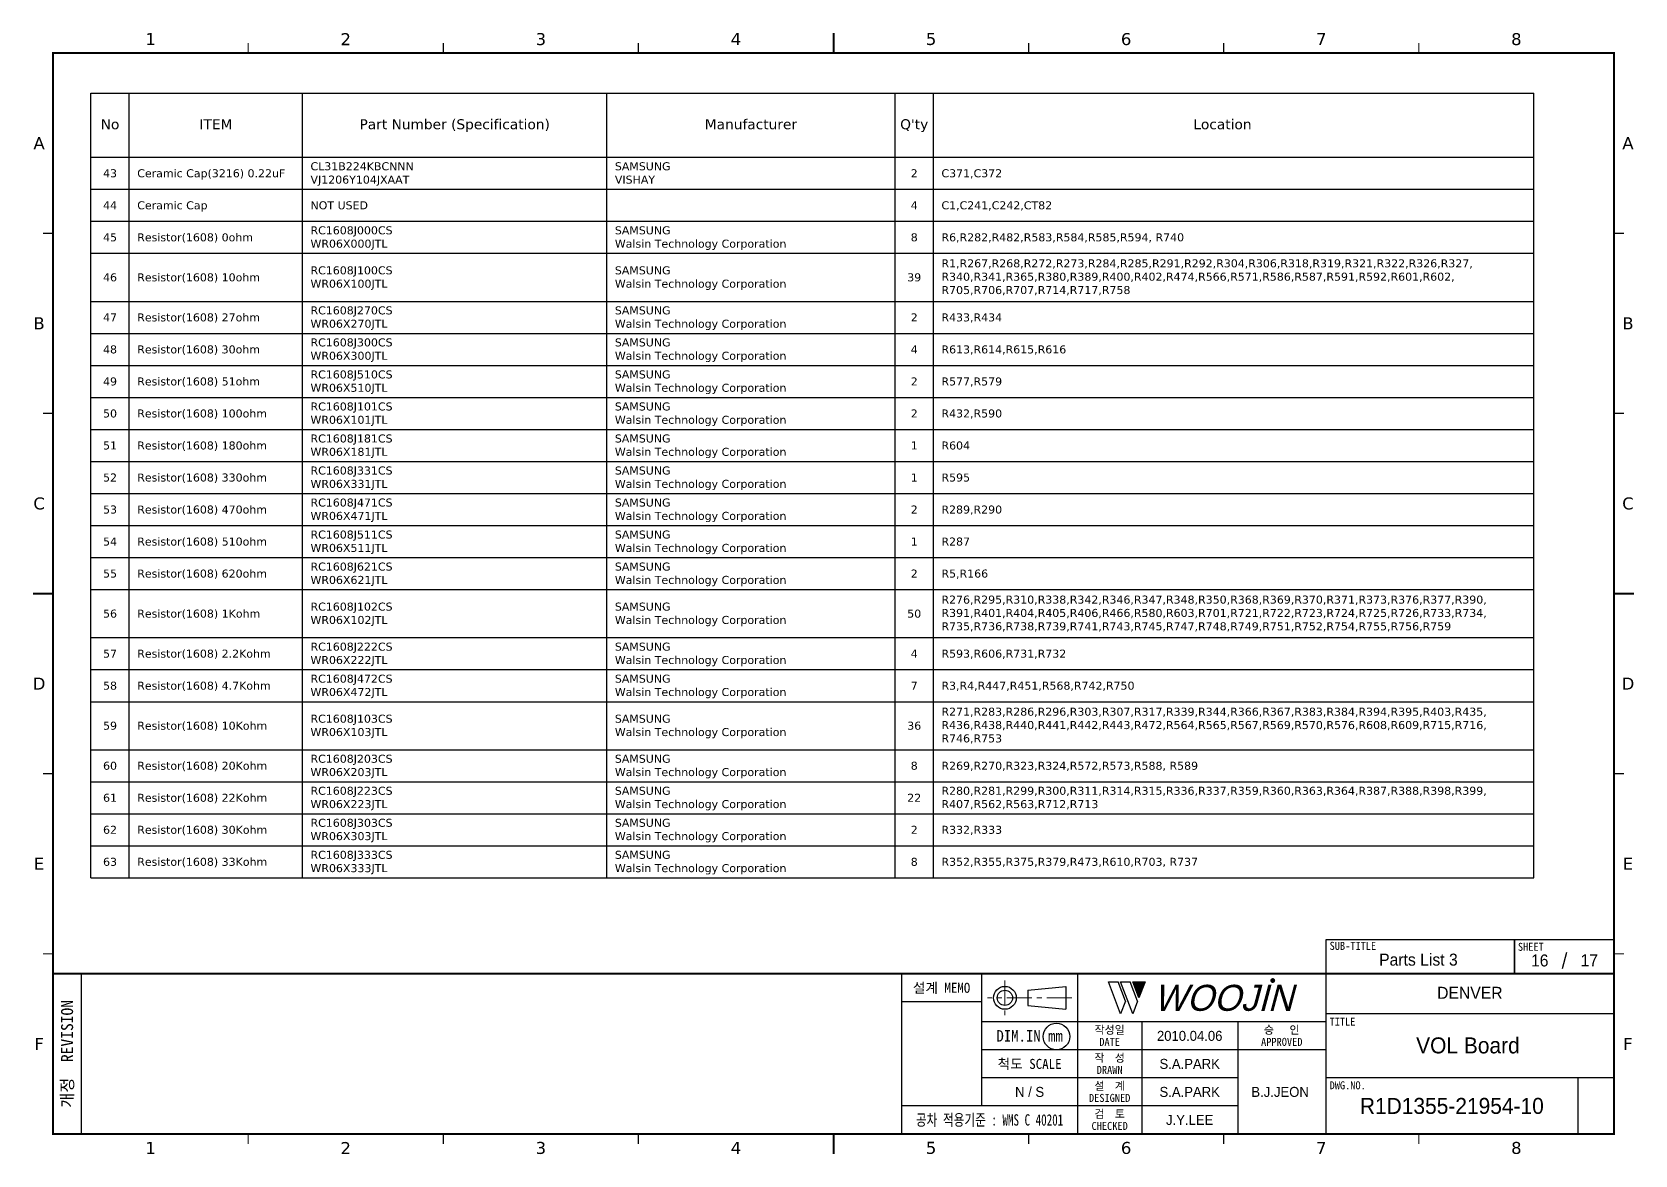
# Model space of a CAD drawing. Extents: x -695 to 953, y -753 to 181.
# Drawn here: x 24.3 to 424.8, y -753.5 to -473 of the extents above; entities that cross this region are included whole.
import ezdxf
from ezdxf.enums import TextEntityAlignment as Align

# ---------------------------------------------------------------- set-up
doc = ezdxf.new("R2010")
doc.units = 0
doc.header["$LTSCALE"] = 5
doc.header["$MEASUREMENT"] = 0
doc.linetypes.add('CENTER', pattern=[2, 1.25, -0.25, 0.25, -0.25])
doc.layers.get('0').update_dxf_attribs({"linetype": 'CONTINUOUS', "lineweight": 25})
doc.layers.add('2', color=2, linetype='CENTER', lineweight=13)
doc.layers.add('4', color=4, linetype='CONTINUOUS', lineweight=18)
for name, color, linetype in [('SHEET', 3, 'CONTINUOUS'), ('문자', 4, 'CONTINUOUS'), ('테두리', 3, 'CONTINUOUS')]:
    doc.layers.add(name, color=color, linetype=linetype)
doc.styles.add('MARK', font='ARLRDBD.TTF')
doc.styles.get("Standard").update_dxf_attribs({"font": 'verdana.ttf'})
doc.styles.add('굴림', font='')
doc.styles.add('굴림체', font='')
doc.styles.get('굴림').set_extended_font_data('Gulim')
doc.styles.get('굴림체').set_extended_font_data('GulimChe')

# ---------------------------------------------------------------- blocks, each defined once
blk = doc.blocks.new('B')
at = {"layer": '문자'}
blk.add_hatch(color=256, dxfattribs=at).paths.add_polyline_path([(13.79, 10), (15.31, 6), (16.84, 10)])
at = {"color": 4, "const_width": 0.6}
blk.add_lwpolyline([(48.46, 10.32, 1), (49.06, 10.32, 1)], format="xyb", close=True, dxfattribs=at)
at = {"layer": '문자'}
for p, q in [((10.73, 2), (7.68, 10)), ((7.68, 10), (10.09, 10)), ((11.94, 5.16), (10.09, 10)), ((10.73, 10), (13.15, 10)), ((13.79, 2), (10.73, 10)), ((14.99, 5.16), (13.15, 10)), ((13.79, 10), (16.84, 10)), ((15.31, 6), (13.79, 10)), ((16.84, 10), (15.31, 6)), ((11.94, 5.16), (10.73, 2)), ((14.99, 5.16), (13.79, 2))]:
    blk.add_line(p, q, dxfattribs=at)
at = {"layer": '문자', "style": 'MARK', "oblique": 15}
blk.add_text('WOOJIN', height=6.5, dxfattribs=at).set_placement((36.4, 6), align=Align.MIDDLE_CENTER)
blk = doc.blocks.new('C')
blk.add_line((15, 285), (15, 285))
at = {"layer": '2'}
for p, q in [((252.83, 53.35), (252.83, 44.65)), ((269.53, 49), (248.48, 49))]:
    blk.add_line(p, q, dxfattribs=at)
at = {"layer": 'SHEET'}
for p, q in [((393.14, 60.3), (392.07, 56.28)), ((22, 55), (22, 15)), ((227, 55), (227, 15)), ((247, 55), (247, 22)), ((271, 55), (271, 15)), ((271, 55), (271, 15)), ((333, 55), (333, 15)), ((247, 48), (227, 48)), ((405, 45), (333, 45)), ((333, 43), (247, 43)), ((287, 43), (287, 15)), ((311, 43), (311, 15)), ((333, 36), (247, 36)), ((311, 29), (247, 29)), ((405, 29), (333, 29)), ((396, 29), (396, 15)), ((311, 22), (227, 22))]:
    blk.add_line(p, q, dxfattribs=at)
at = {"layer": 'SHEET', "color": 4}
for p, q in [((258.53, 50.9), (268.03, 51.85)), ((258.53, 50.9), (258.53, 47.1)), ((268.03, 51.85), (268.03, 46.15)), ((258.53, 47.1), (268.03, 46.15))]:
    blk.add_line(p, q, dxfattribs=at)
at = {"layer": 'SHEET'}
for points in [[(333, 55), (380.19, 55), (380.19, 63.49), (333, 63.49)], [(380.19, 55), (405, 55), (405, 63.49), (380.19, 63.49)]]:
    blk.add_lwpolyline(points, close=True, dxfattribs=at)
at = {"layer": 'SHEET', "color": 4}
for radius in [2.85, 1.9]:
    blk.add_circle((252.83, 49), radius, dxfattribs=at)
at = {"layer": 'SHEET'}
blk.add_circle((265.7, 39.32), 3.32, dxfattribs=at)
at = {"layer": '테두리'}
blk.add_line((405, 285), (405, 15), dxfattribs=at)
for points, const_width in [([(210, 290), (210, 285)], 0.5), ([(15, 285), (15, 15), (405, 15), (405, 285), (15, 285)], 0.5), ([(63.75, 287.5), (63.75, 285)], 0.3), ([(112.5, 287.5), (112.5, 285)], 0.3), ([(161.25, 287.5), (161.25, 285)], 0.3), ([(258.75, 287.5), (258.75, 285)], 0.3), ([(307.5, 287.5), (307.5, 285)], 0.3), ([(356.25, 287.5), (356.25, 285)], 0.3), ([(12.5, 240), (15, 240)], 0.3), ([(407.5, 240), (405, 240)], 0.3), ([(12.5, 195), (15, 195)], 0.3), ([(407.5, 195), (405, 195)], 0.3), ([(10, 150), (15, 150)], 0.5), ([(410, 150), (405, 150)], 0.5), ([(12.5, 105), (15, 105)], 0.3), ([(407.5, 105), (405, 105)], 0.3), ([(12.5, 60), (15, 60)], 0.3), ([(407.5, 60), (405, 60)], 0.3), ([(15, 55), (405, 55)], 0.5), ([(63.75, 12.5), (63.75, 15)], 0.3), ([(112.5, 12.5), (112.5, 15)], 0.3), ([(161.25, 12.5), (161.25, 15)], 0.3), ([(210, 10), (210, 15)], 0.5), ([(258.75, 12.5), (258.75, 15)], 0.3), ([(307.5, 12.5), (307.5, 15)], 0.3), ([(356.25, 12.5), (356.25, 15)], 0.3)]:
    blk.add_lwpolyline(points, dxfattribs=dict(at, const_width=const_width))
blk.add_blockref('B', (271, 43))
at = {"layer": '문자'}
for s, p in [('1', (39.38, 288.5)), ('2', (88.12, 288.5)), ('3', (136.88, 288.5)), ('4', (185.62, 288.5)), ('5', (234.38, 288.5)), ('6', (283.12, 288.5)), ('7', (331.88, 288.5)), ('8', (380.62, 288.5)), ('A', (11.5, 262.5)), ('A', (408.5, 262.5)), ('B', (11.5, 217.5)), ('B', (408.5, 217.5)), ('C', (11.5, 172.5)), ('C', (408.5, 172.5)), ('D', (11.5, 127.5)), ('D', (408.5, 127.5)), ('E', (11.5, 82.5)), ('E', (408.5, 82.5)), ('F', (11.5, 37.5)), ('F', (408.5, 37.5)), ('1', (39.38, 11.5)), ('2', (88.12, 11.5)), ('3', (136.88, 11.5)), ('4', (185.62, 11.5)), ('5', (234.38, 11.5)), ('6', (283.12, 11.5)), ('7', (331.88, 11.5)), ('8', (380.62, 11.5))]:
    blk.add_text(s, height=3, dxfattribs=at).set_placement(p, align=Align.MIDDLE)
at = {"layer": '문자', "style": '굴림체'}
for s, height, p in [('SUB-TITLE', 2, (339.77, 61.98)), ('SHEET', 2, (384.24, 61.74)), ('설계 MEMO', 2.5, (237, 51.5)), ('DIM.IN mm', 2.85, (259, 39.5)), ('작성일', 2, (279, 41)), ('승   인', 2, (322, 41)), ('DATE', 2, (279, 38)), ('APPROVED', 2, (322, 38)), ('척도 SCALE', 2.5, (259, 32.5)), ('작  성', 2, (279, 34)), ('설  계', 2, (279, 27)), ('DRAWN', 2, (279, 31)), ('DESIGNED', 2, (279, 24)), ('검  토', 2, (279, 20)), ('CHECKED', 2, (279, 17))]:
    blk.add_text(s, height=height, dxfattribs=at).set_placement(p, align=Align.MIDDLE_CENTER)
blk.add_text('개정  REVISION', height=3, rotation=90, dxfattribs=at).set_placement((18.5, 35), align=Align.MIDDLE_CENTER)
for s, p in [('TITLE', (333.95, 42.05)), ('DWG.NO.', (333.95, 26.15))]:
    blk.add_text(s, height=2, dxfattribs=at).set_placement(p)
at = {"layer": '문자', "style": '굴림체', "width": 0.75}
blk.add_text('공차 적용기준 : WMS C 40201', height=2.85, dxfattribs=at).set_placement((249, 18.5), align=Align.MIDDLE_CENTER)

msp = doc.modelspace()

# ---------------------------------------------------------------- linework, layer by layer
for p, q in [((39, -488.27), (399.54, -488.27)), ((39, -684.27), (39, -488.27)), ((48.6, -684.27), (48.6, -488.27)), ((91.89, -684.27), (91.89, -488.27)), ((167.94, -684.27), (167.94, -488.27)), ((239.94, -684.27), (239.94, -488.27)), ((249.54, -684.27), (249.54, -488.27)), ((399.54, -684.27), (399.54, -488.27)), ((39, -504.27), (399.54, -504.27)), ((39, -512.27), (399.54, -512.27)), ((39, -520.27), (399.54, -520.27)), ((39, -528.27), (399.54, -528.27)), ((39, -540.27), (399.54, -540.27)), ((39, -548.27), (399.54, -548.27)), ((39, -556.27), (399.54, -556.27)), ((39, -564.27), (399.54, -564.27)), ((39, -572.27), (399.54, -572.27)), ((39, -580.27), (399.54, -580.27)), ((39, -588.27), (399.54, -588.27)), ((39, -596.27), (399.54, -596.27)), ((39, -604.27), (399.54, -604.27)), ((39, -612.27), (399.54, -612.27)), ((39, -624.27), (399.54, -624.27)), ((39, -632.27), (399.54, -632.27)), ((39, -640.27), (399.54, -640.27)), ((39, -652.27), (399.54, -652.27)), ((39, -660.27), (399.54, -660.27)), ((39, -668.27), (399.54, -668.27)), ((39, -676.27), (399.54, -676.27)), ((39, -684.27), (399.54, -684.27))]:
    msp.add_line(p, q)

# ---------------------------------------------------------------- block references
msp.add_blockref('C', (14.57, -763.25))

# ---------------------------------------------------------------- texts
for s, height, p in [('No', 2.5, (43.8, -497.27)), ('ITEM', 2.5, (70.25, -497.27)), ('Part Number^J(Specification)', 2.5, (129.92, -497.27)), ('Manufacturer', 2.5, (203.94, -497.27)), ("Q'ty", 2.5, (244.74, -497.27)), ('Location', 2.5, (321.75, -497.27)), ('43', 2, (43.8, -509.27)), ('2', 2, (244.74, -509.27)), ('44', 2, (43.8, -517.27)), ('4', 2, (244.74, -517.27)), ('45', 2, (43.8, -525.27)), ('8', 2, (244.74, -525.27)), ('46', 2, (43.8, -535.27)), ('39', 2, (244.74, -535.27)), ('47', 2, (43.8, -545.27)), ('2', 2, (244.74, -545.27)), ('48', 2, (43.8, -553.27)), ('4', 2, (244.74, -553.27)), ('49', 2, (43.8, -561.27)), ('2', 2, (244.74, -561.27)), ('50', 2, (43.8, -569.27)), ('2', 2, (244.74, -569.27)), ('51', 2, (43.8, -577.27)), ('1', 2, (244.74, -577.27)), ('52', 2, (43.8, -585.27)), ('1', 2, (244.74, -585.27)), ('53', 2, (43.8, -593.27)), ('2', 2, (244.74, -593.27)), ('54', 2, (43.8, -601.27)), ('1', 2, (244.74, -601.27)), ('55', 2, (43.8, -609.27)), ('2', 2, (244.74, -609.27)), ('56', 2, (43.8, -619.27)), ('50', 2, (244.74, -619.27)), ('57', 2, (43.8, -629.27)), ('4', 2, (244.74, -629.27)), ('58', 2, (43.8, -637.27)), ('7', 2, (244.74, -637.27)), ('59', 2, (43.8, -647.27)), ('36', 2, (244.74, -647.27)), ('60', 2, (43.8, -657.27)), ('8', 2, (244.74, -657.27)), ('61', 2, (43.8, -665.27)), ('22', 2, (244.74, -665.27)), ('62', 2, (43.8, -673.27)), ('2', 2, (244.74, -673.27)), ('63', 2, (43.8, -681.27)), ('8', 2, (244.74, -681.27))]:
    msp.add_text(s, height=height).set_placement(p, align=Align.CENTER)
for s, p in [('Ceramic Cap(3216)^J0.22uF', (50.6, -509.27)), ('C371,C372', (251.54, -509.27)), ('Ceramic Cap', (50.6, -517.27)), ('NOT USED', (93.89, -517.27)), ('C1,C241,C242,CT82', (251.54, -517.27)), ('Resistor(1608)^J0ohm', (50.6, -525.27)), ('R6,R282,R482,R583,R584,R585,R594,^JR740', (251.54, -525.27)), ('Resistor(1608)^J10ohm', (50.6, -535.27)), ('Resistor(1608)^J27ohm', (50.6, -545.27)), ('R433,R434', (251.54, -545.27)), ('Resistor(1608)^J30ohm', (50.6, -553.27)), ('R613,R614,R615,R616', (251.54, -553.27)), ('Resistor(1608)^J51ohm', (50.6, -561.27)), ('R577,R579', (251.54, -561.27)), ('Resistor(1608)^J100ohm', (50.6, -569.27)), ('R432,R590', (251.54, -569.27)), ('Resistor(1608)^J180ohm', (50.6, -577.27)), ('R604', (251.54, -577.27)), ('Resistor(1608)^J330ohm', (50.6, -585.27)), ('R595', (251.54, -585.27)), ('Resistor(1608)^J470ohm', (50.6, -593.27)), ('R289,R290', (251.54, -593.27)), ('Resistor(1608)^J510ohm', (50.6, -601.27)), ('R287', (251.54, -601.27)), ('Resistor(1608)^J620ohm', (50.6, -609.27)), ('R5,R166 ', (251.54, -609.27)), ('Resistor(1608)^J1Kohm', (50.6, -619.27)), ('Resistor(1608)^J2.2Kohm', (50.6, -629.27)), ('R593,R606,R731,R732', (251.54, -629.27)), ('Resistor(1608)^J4.7Kohm', (50.6, -637.27)), ('R3,R4,R447,R451,R568,R742,R750', (251.54, -637.27)), ('Resistor(1608)^J10Kohm', (50.6, -647.27)), ('Resistor(1608)^J20Kohm', (50.6, -657.27)), ('R269,R270,R323,R324,R572,R573,R588,^JR589', (251.54, -657.27)), ('Resistor(1608)^J22Kohm', (50.6, -665.27)), ('Resistor(1608)^J30Kohm', (50.6, -673.27)), ('R332,R333', (251.54, -673.27)), ('Resistor(1608)^J33Kohm', (50.6, -681.27)), ('R352,R355,R375,R379,R473,R610,R703,^JR737', (251.54, -681.27))]:
    msp.add_text(s, height=2).set_placement(p)
at = {"color": 4, "style": '굴림'}
for s, p in [('2010.04.06', (313.57, -723.75)), ('S.A.PARK', (313.57, -730.75)), ('S.A.PARK', (313.57, -737.75)), ('B.J.JEON', (336.16, -737.75)), ('J.Y.LEE', (313.57, -744.75))]:
    msp.add_text(s, height=2.5, dxfattribs=at).set_placement(p, align=Align.MIDDLE_CENTER)
at = {"char_height": 2, "attachment_point": 1}
for s, insert, width in [('CL31B224KBCNNN^JVJ1206Y104JXAAT', (93.89, -505.52), 54.2861), ('SAMSUNG^JVISHAY', (169.94, -505.52), 27.3768), ('RC1608J000CS^JWR06X000JTL', (93.89, -521.52), 43.5299), ('SAMSUNG^JWalsin Technology Corporation', (169.94, -521.52), 59.4856), ('RC1608J100CS^JWR06X100JTL', (93.89, -531.52), 43.5299), ('SAMSUNG^JWalsin Technology Corporation', (169.94, -531.52), 59.4856), ('R1,R267,R268,R272,R273,R284,R285,R291,R292,R304,R306,R318,R319,R321,R322,R326,R327,\\PR340,R341,R365,R380,R389,R400,R402,R474,R566,R571,R586,R587,R591,R592,R601,R602,\\PR705,R706,R707,R714,R717,R758', (251.54, -529.77), 316.2337), ('RC1608J270CS^JWR06X270JTL', (93.89, -541.52), 43.5299), ('SAMSUNG^JWalsin Technology Corporation', (169.94, -541.52), 59.4856), ('RC1608J300CS^JWR06X300JTL', (93.89, -549.52), 43.5299), ('SAMSUNG^JWalsin Technology Corporation', (169.94, -549.52), 59.4856), ('RC1608J510CS^JWR06X510JTL', (93.89, -557.52), 43.5299), ('SAMSUNG^JWalsin Technology Corporation', (169.94, -557.52), 59.4856), ('RC1608J101CS^JWR06X101JTL', (93.89, -565.52), 43.5299), ('SAMSUNG^JWalsin Technology Corporation', (169.94, -565.52), 59.4856), ('RC1608J181CS^JWR06X181JTL', (93.89, -573.52), 43.5299), ('SAMSUNG^JWalsin Technology Corporation', (169.94, -573.52), 59.4856), ('RC1608J331CS^JWR06X331JTL', (93.89, -581.52), 43.5299), ('SAMSUNG^JWalsin Technology Corporation', (169.94, -581.52), 59.4856), ('RC1608J471CS^JWR06X471JTL', (93.89, -589.52), 43.5299), ('SAMSUNG^JWalsin Technology Corporation', (169.94, -589.52), 59.4856), ('RC1608J511CS^JWR06X511JTL', (93.89, -597.52), 43.5299), ('SAMSUNG^JWalsin Technology Corporation', (169.94, -597.52), 59.4856), ('RC1608J621CS^JWR06X621JTL', (93.89, -605.52), 43.5299), ('SAMSUNG^JWalsin Technology Corporation', (169.94, -605.52), 59.4856), ('RC1608J102CS^JWR06X102JTL', (93.89, -615.52), 43.5299), ('SAMSUNG^JWalsin Technology Corporation', (169.94, -615.52), 59.4856), ('R276,R295,R310,R338,R342,R346,R347,R348,R350,R368,R369,R370,R371,R373,R376,R377,R390,\\PR391,R401,R404,R405,R406,R466,R580,R603,R701,R721,R722,R723,R724,R725,R726,R733,R734,\\PR735,R736,R738,R739,R741,R743,R745,R747,R748,R749,R751,R752,R754,R755,R756,R759', (251.54, -613.77), 409.4721), ('RC1608J222CS^JWR06X222JTL', (93.89, -625.52), 43.5299), ('SAMSUNG^JWalsin Technology Corporation', (169.94, -625.52), 59.4856), ('RC1608J472CS^JWR06X472JTL', (93.89, -633.52), 43.5299), ('SAMSUNG^JWalsin Technology Corporation', (169.94, -633.52), 59.4856), ('RC1608J103CS^JWR06X103JTL', (93.89, -643.52), 43.5299), ('SAMSUNG^JWalsin Technology Corporation', (169.94, -643.52), 59.4856), ('R271,R283,R286,R296,R303,R307,R317,R339,R344,R366,R367,R383,R384,R394,R395,R403,R435,\\PR436,R438,R440,R441,R442,R443,R472,R564,R565,R567,R569,R570,R576,R608,R609,R715,R716,\\PR746,R753', (251.54, -641.77), 295.2089), ('RC1608J203CS^JWR06X203JTL', (93.89, -653.52), 43.5299), ('SAMSUNG^JWalsin Technology Corporation', (169.94, -653.52), 59.4856), ('RC1608J223CS^JWR06X223JTL', (93.89, -661.52), 43.5299), ('SAMSUNG^JWalsin Technology Corporation', (169.94, -661.52), 59.4856), ('R280,R281,R299,R300,R311,R314,R315,R336,R337,R359,R360,R363,R364,R387,R388,R398,R399,\\PR407,R562,R563,R712,R713', (251.54, -661.52), 180.9711), ('RC1608J303CS^JWR06X303JTL', (93.89, -669.52), 43.5299), ('SAMSUNG^JWalsin Technology Corporation', (169.94, -669.52), 59.4856), ('RC1608J333CS^JWR06X333JTL', (93.89, -677.52), 43.5299), ('SAMSUNG^JWalsin Technology Corporation', (169.94, -677.52), 59.4856)]:
    msp.add_mtext(s, dxfattribs=dict(at, insert=insert, width=width))
at = {"layer": '4', "style": '굴림'}
for s, p in [('Parts List 3', (370.72, -704.71)), ('16', (401.03, -704.92)), ('17', (413.42, -704.86)), ('DENVER', (383.57, -713))]:
    msp.add_text(s, height=3, dxfattribs=at).set_placement(p, align=Align.MIDDLE_CENTER)
at = {"layer": '문자', "style": '굴림'}
for s, height, p in [('VOL Board', 4, (383.09, -726.13)), ('N / S', 2.5, (273.57, -737.75)), ('R1D1355-21954-10', 4, (379.07, -741.25))]:
    msp.add_text(s, height=height, dxfattribs=at).set_placement(p, align=Align.MIDDLE_CENTER)

doc.saveas('drawing.dxf')
